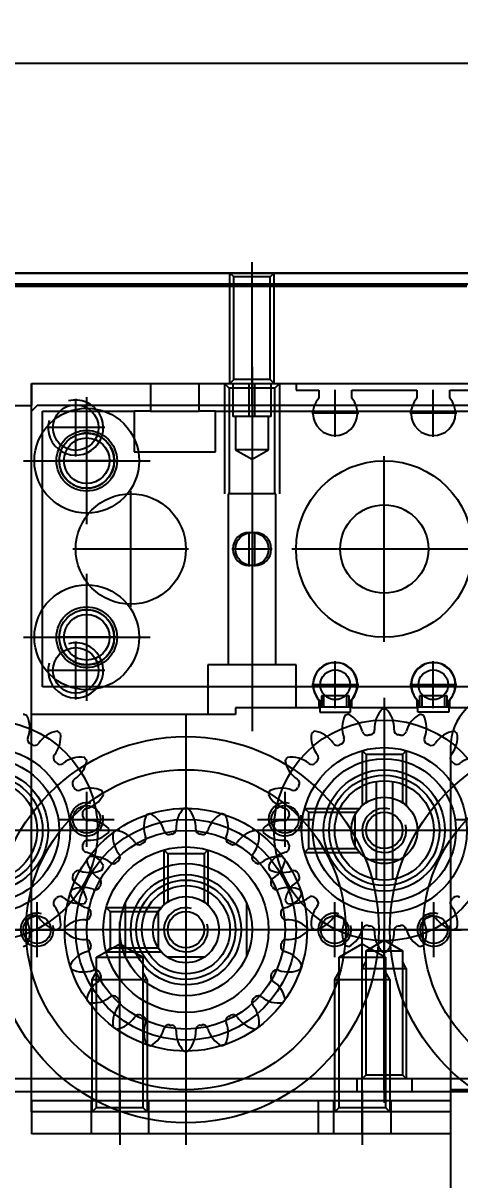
# Model space of a CAD drawing. Header units: inches. Extents: x 0 to 77285, y -118 to 40065.
# Drawn here: x 16352.9 to 16392.5, y 25987.4 to 26092.2 of the extents above; entities that cross this region are included whole.
import ezdxf

# ---------------------------------------------------------------- set-up
doc = ezdxf.new("R2010")
doc.units = ezdxf.units.IN
doc.header["$LTSCALE"] = 5
doc.header["$MEASUREMENT"] = 0
doc.layers.add('A', color=8, linetype='Continuous')
doc.styles.add('SCI', font='')
doc.styles.get('SCI').set_extended_font_data('Gulim')
doc.dimstyles.new('SCH', dxfattribs={"dimtxt": 2.5, "dimasz": 2, "dimexe": 1.25, "dimexo": 0.625, "dimtad": 1, "dimdec": 8, "dimtxsty": 'SCI', "dimcen": 2.5, "dimclrd": 4, "dimclre": 4, "dimclrt": 7, "dimadec": 8, "dimazin": 2, "dimtfac": 1, "dimtdec": 8, "dimtmove": 0, "dimatfit": 3, "dimfxl": 1, "dimarcsym": 0})

# ---------------------------------------------------------------- blocks, each defined once
blk = doc.blocks.new('A$Cc399747e')
h = blk.add_hatch()
h.set_pattern_fill('ANSI31', color=256, scale=4)
h.set_pattern_definition([(45, (8071.277, 63861.461), (-8.980256, 8.980256), [])])
h.paths.add_polyline_path([(891.8, 581), (491.8, 581), (491.8, 281), (891.8, 281)])
for p, q in [((891.8, 281), (891.8, 581)), ((891.8, 281), (891.8, 581)), ((899.8, 281), (899.8, 286)), ((915.8, 247), (915.8, 286)), ((921.8, 281), (921.8, 286)), ((891.8, 282), (891.8, 285)), ((891.8, 285), (929.8, 285)), ((897.2, 282), (897.2, 285)), ((899.8, 285), (899.8, 265.79)), ((902.4, 282), (902.4, 285)), ((903.8, 282), (903.8, 285)), ((919.2, 282), (919.2, 285)), ((921.8, 285), (921.8, 265.79)), ((924.4, 282), (924.4, 285)), ((929.8, 282), (929.8, 285)), ((891.8, 283), (929.8, 283)), ((891.8, 250), (891.8, 283)), ((891.8, 282), (929.8, 282)), ((897.7, 282.6), (897.3, 283)), ((897.3, 271), (897.3, 283)), ((901.9, 282.6), (897.7, 282.6)), ((897.7, 269), (897.7, 282.6)), ((897.8, 279), (897.8, 282.2)), ((902.3, 283), (901.9, 282.6)), ((901.9, 282.6), (901.9, 269)), ((902.3, 283), (902.3, 271)), ((919.7, 282.6), (919.3, 283)), ((919.3, 271), (919.3, 283)), ((923.9, 282.6), (919.7, 282.6)), ((919.7, 269), (919.7, 282.6)), ((924.3, 283), (923.9, 282.6)), ((923.9, 282.6), (923.9, 269)), ((924.3, 283), (924.3, 271)), ((929.8, 283), (929.8, 219.5)), ((491.8, 281), (891.8, 281)), ((491.8, 281), (891.8, 281)), ((895.3, 280), (895.3, 281.2)), ((900.3, 280), (900.3, 281.2)), ((915.8, 254.5), (915.8, 278.5)), ((897.3, 271), (897.7, 270.31)), ((902.3, 271), (897.3, 271)), ((902.3, 271), (901.9, 270.31)), ((919.3, 271), (919.7, 270.31)), ((924.3, 271), (919.3, 271)), ((924.3, 271), (923.9, 270.31)), ((897.8, 245.5), (897.8, 269.5)), ((899.8, 267.79), (897.7, 269)), ((901.9, 269), (897.7, 269)), ((901.9, 269), (899.8, 267.79)), ((910.3, 264.1), (910.3, 268.9)), ((914.14, 269), (917.45, 269)), ((923.03, 268.5), (918.03, 268.5)), ((918.38, 268.15), (918.03, 268.5)), ((921.8, 267.79), (919.7, 269)), ((923.9, 269), (919.7, 269)), ((921.3, 264.1), (921.3, 268.9)), ((923.9, 269), (921.8, 267.79)), ((923.03, 268.5), (922.68, 268.15)), ((918.3, 268.16), (918.3, 264.84)), ((918.38, 268.02), (918.38, 268.15)), ((922.68, 268.15), (918.38, 268.15)), ((922.68, 264.85), (922.68, 268.15)), ((860.3, 266.5), (899.3, 266.5)), ((867.8, 266.5), (891.8, 266.5)), ((896.3, 266.5), (935.3, 266.5)), ((903.8, 266.5), (927.8, 266.5)), ((913.8, 259.27), (913.8, 264.26)), ((914.15, 263.91), (913.8, 264.26)), ((917.45, 263.91), (917.8, 264.26)), ((917.8, 259.27), (917.8, 264.26)), ((918.38, 264.85), (918.03, 264.5)), ((923.03, 264.5), (918.03, 264.5)), ((918.38, 264.85), (918.38, 264.98)), ((922.68, 264.85), (918.38, 264.85)), ((923.03, 264.5), (922.68, 264.85)), ((914.15, 263.91), (914.28, 263.91)), ((914.15, 259.62), (914.15, 263.91)), ((917.32, 263.91), (917.45, 263.91)), ((917.45, 259.62), (917.45, 263.91)), ((897.8, 252), (897.8, 263)), ((897.05, 253.06), (897.05, 261.94)), ((898.55, 253.06), (898.55, 261.94)), ((899.22, 260.14), (896.37, 260.14)), ((905.03, 259.5), (900.03, 259.5)), ((900.38, 259.15), (900.03, 259.5)), ((900.38, 259.02), (900.38, 259.15)), ((904.68, 259.15), (900.38, 259.15)), ((900.44, 258.92), (900.44, 256.08)), ((905.03, 259.5), (904.68, 259.15)), ((904.68, 255.85), (904.68, 259.15)), ((913.8, 259.27), (914.15, 259.62)), ((914.15, 259.62), (917.45, 259.62)), ((917.8, 259.27), (917.45, 259.62)), ((885.8, 257.5), (909.8, 257.5)), ((892.3, 257.5), (903.3, 257.5)), ((921.8, 257.5), (945.8, 257.5)), ((928.3, 257.5), (939.3, 257.5)), ((900.38, 255.85), (900.03, 255.5)), ((900.38, 255.85), (900.38, 255.98)), ((904.68, 255.85), (900.38, 255.85)), ((905.03, 255.5), (904.68, 255.85)), ((895.8, 250.27), (895.8, 255.26)), ((896.15, 254.91), (895.8, 255.26)), ((896.15, 254.91), (896.28, 254.91)), ((896.15, 250.62), (896.15, 254.91)), ((899.32, 254.91), (899.45, 254.91)), ((899.45, 254.91), (899.8, 255.26)), ((899.45, 250.62), (899.45, 254.91)), ((899.8, 250.27), (899.8, 255.26)), ((905.03, 255.5), (900.03, 255.5)), ((895.8, 250.27), (896.15, 250.62)), ((896.15, 250.62), (899.45, 250.62)), ((899.8, 250.27), (899.45, 250.62)), ((909.8, 215.5), (909.8, 248.5)), ((889.3, 246.4), (891.85, 246.4)), ((891.85, 246.4), (891.85, 245.66)), ((891.95, 246.8), (894.75, 246.8)), ((891.95, 245.73), (891.95, 246.8)), ((893.35, 246.43), (893.35, 242.17)), ((894.75, 246.8), (894.75, 245.73)), ((894.85, 246.4), (900.75, 246.4)), ((894.85, 245.66), (894.85, 246.4)), ((900.75, 246.4), (900.75, 245.66)), ((900.85, 246.8), (900.85, 245.73)), ((903.65, 246.8), (900.85, 246.8)), ((902.25, 246.43), (902.25, 242.17)), ((903.65, 245.73), (903.65, 246.8)), ((903.75, 246.4), (911.3, 246.4)), ((903.75, 245.66), (903.75, 246.4)), ((905.8, 246.4), (905.8, 242.5)), ((911.3, 247), (929.8, 247)), ((911.3, 246.4), (911.3, 247)), ((913.8, 242.5), (913.8, 247)), ((929.8, 247), (929.8, 217)), ((894.75, 246.3), (891.95, 246.3)), ((892.1, 246.3), (892.1, 245.3)), ((892.1, 245.3), (894.6, 245.3)), ((892.3, 246.3), (892.3, 245.3)), ((894.4, 245.3), (894.4, 246.3)), ((894.6, 245.3), (894.6, 246.3)), ((903.65, 246.3), (900.85, 246.3)), ((901, 246.3), (901, 245.3)), ((901, 245.3), (903.5, 245.3)), ((901.2, 246.3), (901.2, 245.3)), ((903.3, 245.3), (903.3, 246.3)), ((903.5, 245.3), (903.5, 246.3)), ((924.8, 245.75), (924.8, 234.25)), ((925.8, 245.63), (925.8, 240.38)), ((868.81, 244.5), (891.33, 244.5)), ((891.22, 244.3), (895.47, 244.3)), ((891.33, 244.5), (891.36, 244.5)), ((891.36, 244.5), (895.34, 244.5)), ((895.34, 244.5), (895.36, 244.5)), ((895.36, 244.5), (900.23, 244.5)), ((900.12, 244.3), (904.37, 244.3)), ((900.23, 244.5), (900.26, 244.5)), ((900.26, 244.5), (904.24, 244.5)), ((904.24, 244.5), (904.26, 244.5)), ((904.26, 244.5), (928.8, 244.5)), ((928.8, 244.5), (928.8, 219.5)), ((905.8, 242.5), (913.8, 242.5)), ((907.65, 242.5), (907.65, 227)), ((911.95, 227), (911.95, 242.5)), ((923.17, 243), (928.42, 243)), ((924.8, 242.63), (924.8, 237.38)), ((897.8, 240.4), (897.8, 223.6)), ((930.55, 240), (919.05, 240)), ((922.17, 240), (927.42, 240)), ((920.8, 237.25), (920.8, 226.75)), ((909.55, 233.58), (909.55, 230.43)), ((909.55, 233.5), (910.05, 233.5)), ((910.05, 233.58), (910.05, 230.43)), ((889.4, 232), (906.2, 232)), ((907.97, 232), (911.62, 232)), ((915.55, 232), (926.05, 232)), ((910.05, 230.5), (909.55, 230.5)), ((924.8, 229.75), (924.8, 218.25)), ((907.3, 217), (907.3, 227)), ((907.65, 227), (911.95, 227)), ((907.73, 227), (907.73, 217.43)), ((911.86, 217.43), (911.86, 227)), ((912.3, 217), (912.3, 227)), ((924.8, 226.63), (924.8, 221.38)), ((909.8, 223.87), (908.3, 223)), ((911.3, 223), (909.8, 223.87)), ((930.55, 224), (919.05, 224)), ((922.17, 224), (927.42, 224)), ((925.8, 223.63), (925.8, 218.38)), ((908.3, 223), (911.3, 223)), ((908.3, 223), (908.3, 220)), ((911.3, 220), (911.3, 223)), ((913.1, 223.2), (913.1, 219.5)), ((920.5, 223.2), (913.1, 223.2)), ((920.5, 219.5), (920.5, 223.2)), ((893.35, 221.83), (893.35, 217.57)), ((902.25, 221.83), (902.25, 217.57)), ((923.17, 221), (928.42, 221)), ((891.33, 219.5), (882.5, 219.5)), ((891.22, 219.7), (895.47, 219.7)), ((895.36, 219.5), (891.33, 219.5)), ((900.23, 219.5), (895.36, 219.5)), ((900.12, 219.7), (904.37, 219.7)), ((904.26, 219.5), (900.23, 219.5)), ((913.1, 219.5), (904.26, 219.5)), ((908.05, 220), (908.05, 217)), ((908.05, 220), (911.55, 220)), ((909.55, 220), (909.55, 217)), ((910.05, 220), (910.05, 217)), ((911.55, 217), (911.55, 220)), ((913.1, 219.5), (914.6, 219.5)), ((919, 219.5), (914.6, 219.5)), ((914.6, 219.5), (914.6, 217)), ((919, 219.5), (920.5, 219.5)), ((919, 217), (919, 219.5)), ((928.8, 219.5), (920.5, 219.5)), ((929.3, 219), (929.8, 219.5)), ((866.3, 219), (929.3, 219)), ((891.85, 218.34), (891.85, 217.6)), ((894.85, 217.6), (894.85, 218.34)), ((900.75, 218.34), (900.75, 217.6)), ((903.75, 217.6), (903.75, 218.34)), ((909.8, 219), (909.8, 206)), ((942.8, 219), (929.8, 219)), ((929.8, 217), (929.8, 219)), ((929.8, 217), (865.8, 217)), ((891.85, 217.6), (889.8, 217.6)), ((900.75, 217.6), (894.85, 217.6)), ((905.8, 217.6), (903.75, 217.6)), ((905.8, 217), (905.8, 217.6)), ((914.6, 217), (905.8, 217)), ((907.73, 217.43), (907.3, 217)), ((907.73, 217.43), (911.86, 217.43)), ((907.8, 217), (907.8, 207)), ((907.8, 217), (908.15, 216.65)), ((911.8, 217), (911.45, 216.65)), ((911.8, 217), (911.8, 207)), ((912.3, 217), (911.86, 217.43)), ((929.8, 217), (919, 217)), ((908.15, 216.65), (911.45, 216.65)), ((908.15, 216.65), (908.15, 207.35)), ((911.45, 216.65), (911.45, 207.35)), ((1040.8, 208), (400.8, 208)), ((403.8, 208), (1037.8, 208)), ((942.8, 207), (852.8, 207)), ((852.8, 207), (942.8, 207)), ((908.15, 207.35), (907.8, 207)), ((908.15, 207.35), (911.45, 207.35)), ((911.45, 207.35), (911.8, 207)), ((400.8, 188), (1040.8, 188))]:
    blk.add_line(p, q)
at = {"ltscale": 3}
for p, q in [((213.79, 281.2), (1040.8, 281.2)), ((897.8, 281), (897.8, 266.45)), ((213.79, 280), (1040.8, 280)), ((213.79, 280), (1040.8, 280)), ((896.15, 279.65), (895.8, 280)), ((895.8, 270), (895.8, 280)), ((899.8, 280), (899.45, 279.65)), ((899.8, 280), (899.8, 270)), ((899.45, 279.65), (896.15, 279.65)), ((896.15, 268.4), (896.15, 279.65)), ((899.45, 279.65), (899.45, 268.4)), ((915.8, 253.5), (915.8, 279.5)), ((895.8, 270), (896.15, 269.39)), ((899.8, 270), (895.8, 270)), ((899.8, 270), (899.45, 269.39)), ((893.3, 269), (893.3, 264)), ((897.8, 267.45), (896.15, 268.4)), ((899.45, 268.4), (896.15, 268.4)), ((899.45, 268.4), (897.8, 267.45)), ((902.3, 269), (902.3, 264)), ((929.3, 269), (929.3, 264)), ((866.8, 266.5), (892.8, 266.5)), ((895.8, 266.5), (890.8, 266.5)), ((904.8, 266.5), (899.8, 266.5)), ((902.8, 266.5), (928.8, 266.5)), ((931.8, 266.5), (926.8, 266.5)), ((897.8, 250), (897.8, 265)), ((906.8, 259), (906.8, 254)), ((924.8, 259), (924.8, 254)), ((890.3, 257.5), (905.3, 257.5)), ((926.3, 257.5), (941.3, 257.5)), ((891.3, 256.5), (886.3, 256.5)), ((909.3, 256.5), (904.3, 256.5)), ((927.3, 256.5), (922.3, 256.5)), ((1040.8, 208), (243.8, 208)), ((890.3, 208.2), (1038.8, 208.2))]:
    blk.add_line(p, q, dxfattribs=at)
for centre, radius in [((879.8, 266.5), 17.5), ((915.8, 266.5), 17.5), ((879.8, 266.5), 14.5), ((915.8, 266.5), 14.5), ((915.8, 266.5), 10), ((915.8, 266.5), 7.5), ((915.8, 266.5), 6), ((915.8, 266.5), 5), ((915.8, 266.5), 4.5), ((915.8, 266.5), 4), ((915.8, 266.5), 3), ((915.8, 266.5), 3), ((897.8, 257.5), 10), ((915.8, 266.5), 1.65), ((933.8, 257.5), 10), ((897.8, 257.5), 7.5), ((933.8, 257.5), 7.5), ((897.8, 257.5), 5), ((933.8, 257.5), 5), ((897.8, 257.5), 4.5), ((897.8, 257.5), 4.5), ((933.8, 257.5), 4.5), ((933.8, 257.5), 4.5), ((897.8, 257.5), 3), ((897.8, 257.5), 3), ((897.8, 257.5), 1.65), ((893.35, 244.3), 1.35), ((902.25, 244.3), 1.35), ((924.8, 240), 4.75), ((925.8, 243), 2.07), ((924.8, 240), 2.75), ((924.8, 240), 2.5), ((924.8, 240), 2.07), ((897.8, 232), 8), ((897.8, 232), 8), ((920.8, 232), 5), ((897.8, 232), 4), ((909.8, 232), 1.5), ((924.8, 224), 4.75), ((924.8, 224), 2.75), ((924.8, 224), 2.5), ((924.8, 224), 2.07), ((925.8, 221), 2.07)]:
    blk.add_circle(centre, radius)
for centre, radius in [((915.8, 266.5), 11), ((915.8, 266.5), 9), ((893.3, 266.5), 1.25), ((902.3, 266.5), 1.25), ((929.3, 266.5), 1.25), ((897.8, 257.5), 6.5), ((933.8, 257.5), 6.5), ((897.8, 257.5), 5.5), ((933.8, 257.5), 5.5), ((906.8, 256.5), 1.25), ((924.8, 256.5), 1.25)]:
    blk.add_circle(centre, radius, dxfattribs=at)
for centre, radius, start, end in [((914.47, 275.8), 2.5, 153.8655, 201.1579), ((915.8, 266.5), 11, 108, 108.9494), ((915.8, 266.5), 11, 107.0506, 108), ((911.4, 274.81), 2.5, 14.8421, 62.1345), ((917.41, 275.76), 2.5, 135.8655, 183.1579), ((915.8, 266.5), 11, 90, 90.9494), ((915.8, 266.5), 11, 89.0506, 90), ((914.19, 275.76), 2.5, 356.8421, 44.1345), ((920.19, 274.81), 2.5, 117.8655, 165.1579), ((915.8, 266.5), 11, 72, 72.9494), ((915.8, 266.5), 11, 71.0506, 72), ((917.12, 275.8), 2.5, 338.8421, 26.1345), ((911.66, 274.94), 2.5, 171.8655, 219.1579), ((915.8, 266.5), 11, 126, 126.9494), ((915.8, 266.5), 11, 125.0506, 126), ((909.05, 273.04), 2.5, 32.8421, 80.1345), ((911.73, 274.74), 0.442, 296.289, 21.1579), ((914.25, 275.56), 0.442, 194.8421, 279.711), ((915.8, 266.5), 8.75, 99, 99.711), ((915.8, 266.5), 8.75, 98.289, 99), ((914.47, 275.6), 0.442, 278.289, 3.1579), ((917.12, 275.6), 0.442, 176.8421, 261.711), ((915.8, 266.5), 8.75, 81, 81.711), ((915.8, 266.5), 8.75, 80.289, 81), ((917.35, 275.56), 0.442, 260.289, 345.1579), ((919.87, 274.74), 0.442, 158.8421, 243.711), ((922.54, 273.04), 2.5, 99.8655, 147.1579), ((919.93, 274.94), 2.5, 320.8421, 8.1345), ((915.8, 266.5), 11, 54, 54.9494), ((915.8, 266.5), 11, 53.0506, 54), ((911.52, 274.64), 0.442, 212.8421, 297.711), ((915.8, 266.5), 8.75, 117, 117.711), ((915.8, 266.5), 8.75, 116.289, 117), ((915.8, 266.5), 8.75, 63, 63.711), ((915.8, 266.5), 8.75, 62.289, 63), ((920.07, 274.64), 0.442, 242.289, 327.1579), ((915.8, 266.5), 11, 144, 144.9494), ((909.26, 273.25), 2.5, 189.8655, 237.1579), ((915.8, 266.5), 11, 143.0506, 144), ((907.36, 270.64), 2.5, 50.8421, 98.1345), ((909.22, 272.92), 0.442, 230.8421, 315.711), ((915.8, 266.5), 8.75, 135, 135.711), ((915.8, 266.5), 8.75, 134.289, 135), ((909.38, 273.08), 0.442, 314.289, 39.1579), ((922.22, 273.08), 0.442, 140.8421, 225.711), ((915.8, 266.5), 8.75, 45, 45.711), ((915.8, 266.5), 8.75, 44.289, 45), ((922.38, 272.92), 0.442, 224.289, 309.1579), ((924.23, 270.64), 2.5, 81.8655, 129.1579), ((922.34, 273.25), 2.5, 302.8421, 350.1345), ((915.8, 266.5), 11, 36, 36.9494), ((915.8, 266.5), 11, 35.0506, 36), ((907.66, 270.77), 0.442, 332.289, 57.1579), ((915.8, 266.5), 8.75, 153, 153.711), ((915.8, 266.5), 8.75, 152.289, 153), ((923.93, 270.77), 0.442, 122.8421, 207.711), ((915.8, 266.5), 8.75, 27, 27.711), ((915.8, 266.5), 8.75, 26.289, 27), ((915.8, 266.5), 11, 162, 162.9494), ((907.49, 270.89), 2.5, 207.8655, 255.1579), ((915.8, 266.5), 11, 161.0506, 162), ((906.49, 267.83), 2.5, 68.8421, 116.1345), ((907.56, 270.57), 0.442, 248.8421, 333.711), ((924.04, 270.57), 0.442, 206.289, 291.1579), ((925.1, 267.83), 2.5, 63.8655, 111.1579), ((924.1, 270.89), 2.5, 284.8421, 332.1345), ((915.8, 266.5), 11, 18, 18.9494), ((915.8, 266.5), 11, 17.0506, 18), ((899.41, 266.76), 2.5, 135.8655, 183.1579), ((897.8, 257.5), 11, 90, 90.9494), ((897.8, 257.5), 11, 89.0506, 90), ((896.19, 266.76), 2.5, 356.8421, 44.1345), ((906.74, 268.05), 0.442, 350.289, 75.1579), ((915.8, 266.5), 2, 255, 195), ((924.86, 268.05), 0.442, 104.8421, 189.711), ((896.47, 266.8), 2.5, 153.8655, 201.1579), ((897.8, 257.5), 11, 108, 108.9494), ((897.8, 257.5), 11, 107.0506, 108), ((893.4, 265.81), 2.5, 14.8421, 62.1345), ((902.19, 265.81), 2.5, 117.8655, 165.1579), ((897.8, 257.5), 11, 72, 72.9494), ((897.8, 257.5), 11, 71.0506, 72), ((899.12, 266.8), 2.5, 338.8421, 26.1345), ((906.54, 264.89), 2.5, 86.8421, 134.1345), ((906.7, 267.83), 0.442, 266.8421, 351.711), ((915.8, 266.5), 8.75, 171, 171.711), ((915.8, 266.5), 8.75, 170.289, 171), ((915.8, 266.5), 8.75, 9, 9.711), ((915.8, 266.5), 8.75, 8.289, 9), ((924.89, 267.83), 0.442, 188.289, 273.1579), ((925.05, 264.89), 2.5, 45.8655, 93.1579), ((932.47, 266.8), 2.5, 153.8655, 201.1579), ((933.8, 257.5), 11, 108, 108.9494), ((933.8, 257.5), 11, 107.0506, 108), ((893.66, 265.94), 2.5, 171.8655, 219.1579), ((897.8, 257.5), 11, 126, 126.9494), ((897.8, 257.5), 11, 125.0506, 126), ((891.05, 264.04), 2.5, 32.8421, 80.1345), ((896.25, 266.56), 0.442, 194.8421, 279.711), ((896.47, 266.6), 0.442, 278.289, 3.1579), ((899.12, 266.6), 0.442, 176.8421, 261.711), ((899.35, 266.56), 0.442, 260.289, 345.1579), ((904.54, 264.04), 2.5, 99.8655, 147.1579), ((901.93, 265.94), 2.5, 320.8421, 8.1345), ((897.8, 257.5), 11, 54, 54.9494), ((897.8, 257.5), 11, 53.0506, 54), ((915.8, 266.5), 11, 179.0506, 180), ((915.8, 266.5), 11, 180, 180.9494), ((906.54, 268.11), 2.5, 225.8655, 273.1579), ((925.05, 268.11), 2.5, 266.8421, 314.1345), ((915.8, 266.5), 11, 360, 0.9494), ((915.8, 266.5), 11, 359.0506, 0), ((929.66, 265.94), 2.5, 171.8655, 219.1579), ((933.8, 257.5), 11, 126, 126.9494), ((933.8, 257.5), 11, 125.0506, 126), ((927.05, 264.04), 2.5, 32.8421, 80.1345), ((893.52, 265.64), 0.442, 212.8421, 297.711), ((897.8, 257.5), 8.75, 117, 117.711), ((897.8, 257.5), 8.75, 116.289, 117), ((893.73, 265.74), 0.442, 296.289, 21.1579), ((897.8, 257.5), 8.75, 99, 99.711), ((897.8, 257.5), 8.75, 98.289, 99), ((897.8, 257.5), 8.75, 81, 81.711), ((897.8, 257.5), 8.75, 80.289, 81), ((901.87, 265.74), 0.442, 158.8421, 243.711), ((897.8, 257.5), 8.75, 63, 63.711), ((897.8, 257.5), 8.75, 62.289, 63), ((902.07, 265.64), 0.442, 242.289, 327.1579), ((906.7, 265.17), 0.442, 8.289, 93.1579), ((915.8, 266.5), 8.75, 188.289, 189), ((915.8, 266.5), 8.75, 351, 351.711), ((924.89, 265.17), 0.442, 86.8421, 171.711), ((929.52, 265.64), 0.442, 212.8421, 297.711), ((933.8, 257.5), 8.75, 117, 117.711), ((933.8, 257.5), 8.75, 116.289, 117), ((929.73, 265.74), 0.442, 296.289, 21.1579), ((891.38, 264.08), 0.442, 314.289, 39.1579), ((904.22, 264.08), 0.442, 140.8421, 225.711), ((907.49, 262.11), 2.5, 104.8421, 152.1345), ((906.74, 264.95), 0.442, 284.8421, 9.711), ((915.8, 266.5), 8.75, 189, 189.711), ((915.8, 266.5), 8.75, 350.289, 351), ((924.86, 264.95), 0.442, 170.289, 255.1579), ((924.1, 262.11), 2.5, 27.8655, 75.1579), ((927.38, 264.08), 0.442, 314.289, 39.1579), ((891.22, 263.92), 0.442, 230.8421, 315.711), ((897.8, 257.5), 8.75, 135, 135.711), ((897.8, 257.5), 8.75, 134.289, 135), ((897.8, 257.5), 8.75, 45, 45.711), ((897.8, 257.5), 8.75, 44.289, 45), ((904.38, 263.92), 0.442, 224.289, 309.1579), ((906.23, 261.64), 2.5, 81.8655, 129.1579), ((915.8, 266.5), 11, 197.0506, 198), ((915.8, 266.5), 11, 198, 198.9494), ((904.34, 264.25), 2.5, 302.8421, 350.1345), ((897.8, 257.5), 11, 36, 36.9494), ((897.8, 257.5), 11, 35.0506, 36), ((933.8, 257.5), 11, 144, 144.9494), ((927.26, 264.25), 2.5, 189.8655, 237.1579), ((933.8, 257.5), 11, 143.0506, 144), ((925.36, 261.64), 2.5, 50.8421, 98.1345), ((915.8, 266.5), 11, 341.0506, 342), ((915.8, 266.5), 11, 342, 342.9494), ((927.22, 263.92), 0.442, 230.8421, 315.711), ((933.8, 257.5), 8.75, 135, 135.711), ((933.8, 257.5), 8.75, 134.289, 135), ((906.49, 265.17), 2.5, 243.8655, 291.1579), ((905.93, 261.77), 0.442, 122.8421, 207.711), ((907.56, 262.43), 0.442, 26.289, 111.1579), ((907.66, 262.23), 0.442, 302.8421, 27.711), ((915.8, 266.5), 8.75, 206.289, 207), ((915.8, 266.5), 8.75, 207, 207.711), ((923.93, 262.23), 0.442, 152.289, 237.1579), ((915.8, 266.5), 8.75, 332.289, 333), ((915.8, 266.5), 8.75, 333, 333.711), ((924.04, 262.43), 0.442, 68.8421, 153.711), ((925.1, 265.17), 2.5, 248.8421, 296.1345), ((925.66, 261.77), 0.442, 332.289, 57.1579), ((897.8, 257.5), 8.75, 27, 27.711), ((897.8, 257.5), 8.75, 26.289, 27), ((906.04, 261.57), 0.442, 206.289, 291.1579), ((907.1, 258.83), 2.5, 63.8655, 111.1579), ((909.26, 259.75), 2.5, 122.8421, 170.1345), ((897.8, 257.5), 11, 18, 18.9494), ((933.8, 257.5), 11, 161.0506, 162), ((924.49, 258.83), 2.5, 68.8421, 116.1345), ((922.34, 259.75), 2.5, 9.8655, 57.1579), ((925.56, 261.57), 0.442, 248.8421, 333.711), ((933.8, 257.5), 8.75, 153, 153.711), ((933.8, 257.5), 8.75, 152.289, 153), ((906.1, 261.89), 2.5, 284.8421, 332.1345), ((915.8, 266.5), 11, 215.0506, 216), ((915.8, 266.5), 11, 216, 216.9494), ((907.36, 262.36), 2.5, 261.8655, 309.1579), ((897.8, 257.5), 11, 17.0506, 18), ((909.22, 260.08), 0.442, 44.289, 129.1579), ((915.8, 266.5), 8.75, 224.289, 225), ((915.8, 266.5), 8.75, 225, 225.711), ((909.38, 259.92), 0.442, 320.8421, 45.711), ((922.22, 259.92), 0.442, 134.289, 219.1579), ((915.8, 266.5), 8.75, 314.289, 315), ((915.8, 266.5), 8.75, 315, 315.711), ((922.38, 260.08), 0.442, 50.8421, 135.711), ((924.23, 262.36), 2.5, 230.8421, 278.1345), ((933.8, 257.5), 11, 162, 162.9494), ((925.49, 261.89), 2.5, 207.8655, 255.1579), ((915.8, 266.5), 11, 323.0506, 324), ((915.8, 266.5), 11, 324, 324.9494), ((897.8, 257.5), 2, 255, 195), ((906.86, 259.05), 0.442, 104.8421, 189.711), ((897.8, 257.5), 8.75, 9, 9.711), ((911.66, 258.06), 2.5, 140.8421, 188.1345), ((919.93, 258.06), 2.5, 351.8655, 39.1579), ((924.74, 259.05), 0.442, 350.289, 75.1579), ((933.8, 257.5), 8.75, 170.289, 171), ((897.8, 257.5), 8.75, 8.289, 9), ((906.89, 258.83), 0.442, 188.289, 273.1579), ((907.05, 255.89), 2.5, 45.8655, 93.1579), ((909.05, 259.96), 2.5, 279.8655, 327.1579), ((911.52, 258.36), 0.442, 62.289, 147.1579), ((915.8, 266.5), 8.75, 242.289, 243), ((915.8, 266.5), 8.75, 243, 243.711), ((911.73, 258.26), 0.442, 338.8421, 63.711), ((914.47, 257.2), 2.5, 158.8421, 206.1345), ((914.25, 257.44), 0.442, 80.289, 165.1579), ((915.8, 266.5), 8.75, 260.289, 261), ((915.8, 266.5), 8.75, 261, 261.711), ((915.8, 266.5), 8.75, 278.289, 279), ((915.8, 266.5), 8.75, 279, 279.711), ((917.35, 257.44), 0.442, 14.8421, 99.711), ((917.12, 257.2), 2.5, 333.8655, 21.1579), ((919.87, 258.26), 0.442, 116.289, 201.1579), ((915.8, 266.5), 8.75, 296.289, 297), ((915.8, 266.5), 8.75, 297, 297.711), ((920.07, 258.36), 0.442, 32.8421, 117.711), ((922.54, 259.96), 2.5, 212.8421, 260.1345), ((924.54, 255.89), 2.5, 86.8421, 134.1345), ((924.7, 258.83), 0.442, 266.8421, 351.711), ((933.8, 257.5), 8.75, 171, 171.711), ((907.05, 259.11), 2.5, 266.8421, 314.1345), ((897.8, 257.5), 11, 360, 0.9494), ((897.8, 257.5), 11, 359.0506, 0), ((915.8, 266.5), 11, 233.0506, 234), ((915.8, 266.5), 11, 234, 234.9494), ((911.4, 258.19), 2.5, 297.8655, 345.1579), ((914.47, 257.4), 0.442, 356.8421, 81.711), ((917.41, 257.24), 2.5, 176.8421, 224.1345), ((914.19, 257.24), 2.5, 315.8655, 3.1579), ((917.12, 257.4), 0.442, 98.289, 183.1579), ((920.19, 258.19), 2.5, 194.8421, 242.1345), ((915.8, 266.5), 11, 305.0506, 306), ((915.8, 266.5), 11, 306, 306.9494), ((933.8, 257.5), 11, 179.0506, 180), ((933.8, 257.5), 11, 180, 180.9494), ((924.54, 259.11), 2.5, 225.8655, 273.1579), ((897.8, 257.5), 8.75, 350.289, 351), ((906.86, 255.95), 0.442, 170.289, 255.1579), ((897.8, 257.5), 8.75, 351, 351.711), ((906.89, 256.17), 0.442, 86.8421, 171.711), ((915.8, 266.5), 11, 251.0506, 252), ((915.8, 266.5), 11, 252, 252.9494), ((915.8, 266.5), 11, 287.0506, 288), ((915.8, 266.5), 11, 288, 288.9494), ((924.7, 256.17), 0.442, 8.289, 93.1579), ((924.74, 255.95), 0.442, 284.8421, 9.711), ((933.8, 257.5), 8.75, 188.289, 189), ((933.8, 257.5), 8.75, 189, 189.711), ((906.1, 253.11), 2.5, 27.8655, 75.1579), ((915.8, 266.5), 11, 269.0506, 270), ((915.8, 266.5), 11, 270, 270.9494), ((925.49, 253.11), 2.5, 104.8421, 152.1345), ((906.04, 253.43), 0.442, 68.8421, 153.711), ((907.1, 256.17), 2.5, 248.8421, 296.1345), ((897.8, 257.5), 11, 341.0506, 342), ((897.8, 257.5), 11, 342, 342.9494), ((933.8, 257.5), 11, 197.0506, 198), ((933.8, 257.5), 11, 198, 198.9494), ((924.49, 256.17), 2.5, 243.8655, 291.1579), ((925.56, 253.43), 0.442, 26.289, 111.1579), ((905.93, 253.23), 0.442, 152.289, 237.1579), ((897.8, 257.5), 8.75, 332.289, 333), ((897.8, 257.5), 8.75, 333, 333.711), ((904.34, 250.75), 2.5, 9.8655, 57.1579), ((927.26, 250.75), 2.5, 122.8421, 170.1345), ((925.66, 253.23), 0.442, 302.8421, 27.711), ((933.8, 257.5), 8.75, 206.289, 207), ((933.8, 257.5), 8.75, 207, 207.711), ((889.36, 253.36), 2.5, 261.8655, 309.1579), ((891.22, 251.08), 0.442, 44.289, 129.1579), ((893.66, 249.06), 2.5, 140.8421, 188.1345), ((897.8, 257.5), 8.75, 224.289, 225), ((897.8, 257.5), 8.75, 225, 225.711), ((891.38, 250.92), 0.442, 320.8421, 45.711), ((904.22, 250.92), 0.442, 134.289, 219.1579), ((901.93, 249.06), 2.5, 351.8655, 39.1579), ((897.8, 257.5), 8.75, 314.289, 315), ((897.8, 257.5), 8.75, 315, 315.711), ((904.38, 251.08), 0.442, 50.8421, 135.711), ((906.23, 253.36), 2.5, 230.8421, 278.1345), ((897.8, 257.5), 11, 323.0506, 324), ((897.8, 257.5), 11, 324, 324.9494), ((933.8, 257.5), 11, 215.0506, 216), ((933.8, 257.5), 11, 216, 216.9494), ((925.36, 253.36), 2.5, 261.8655, 309.1579), ((927.22, 251.08), 0.442, 44.289, 129.1579), ((929.66, 249.06), 2.5, 140.8421, 188.1345), ((933.8, 257.5), 8.75, 224.289, 225), ((933.8, 257.5), 8.75, 225, 225.711), ((927.38, 250.92), 0.442, 320.8421, 45.711), ((886.8, 250), 5, 270, 0), ((891.05, 250.96), 2.5, 279.8655, 327.1579), ((893.52, 249.36), 0.442, 62.289, 147.1579), ((897.8, 257.5), 8.75, 242.289, 243), ((897.8, 257.5), 8.75, 243, 243.711), ((893.73, 249.26), 0.442, 338.8421, 63.711), ((901.87, 249.26), 0.442, 116.289, 201.1579), ((897.8, 257.5), 8.75, 296.289, 297), ((897.8, 257.5), 8.75, 297, 297.711), ((902.07, 249.36), 0.442, 32.8421, 117.711), ((904.54, 250.96), 2.5, 212.8421, 260.1345), ((927.05, 250.96), 2.5, 279.8655, 327.1579), ((929.52, 249.36), 0.442, 62.289, 147.1579), ((933.8, 257.5), 8.75, 242.289, 243), ((933.8, 257.5), 8.75, 243, 243.711), ((929.73, 249.26), 0.442, 338.8421, 63.711), ((897.8, 257.5), 11, 233.0506, 234), ((897.8, 257.5), 11, 234, 234.9494), ((896.47, 248.2), 2.5, 158.8421, 206.1345), ((893.4, 249.19), 2.5, 297.8655, 345.1579), ((896.25, 248.44), 0.442, 80.289, 165.1579), ((897.8, 257.5), 8.75, 260.289, 261), ((897.8, 257.5), 8.75, 261, 261.711), ((896.47, 248.4), 0.442, 356.8421, 81.711), ((899.12, 248.4), 0.442, 98.289, 183.1579), ((897.8, 257.5), 8.75, 278.289, 279), ((897.8, 257.5), 8.75, 279, 279.711), ((899.35, 248.44), 0.442, 14.8421, 99.711), ((902.19, 249.19), 2.5, 194.8421, 242.1345), ((899.12, 248.2), 2.5, 333.8655, 21.1579), ((897.8, 257.5), 11, 305.0506, 306), ((897.8, 257.5), 11, 306, 306.9494), ((933.8, 257.5), 11, 233.0506, 234), ((933.8, 257.5), 11, 234, 234.9494), ((932.47, 248.2), 2.5, 158.8421, 206.1345), ((899.41, 248.24), 2.5, 176.8421, 224.1345), ((896.19, 248.24), 2.5, 315.8655, 3.1579), ((897.8, 257.5), 11, 251.0506, 252), ((897.8, 257.5), 11, 252, 252.9494), ((897.8, 257.5), 11, 269.0506, 270), ((897.8, 257.5), 11, 270, 270.9494), ((897.8, 257.5), 11, 287.0506, 288), ((897.8, 257.5), 11, 288, 288.9494), ((933.8, 257.5), 11, 251.0506, 252), ((933.8, 257.5), 11, 252, 252.9494), ((893.35, 244.3), 2.03, 137.7946, 42.2054), ((893.35, 244.3), 2, 134.427, 45.573), ((902.25, 244.3), 2.03, 137.7946, 42.2054), ((902.25, 244.3), 2, 134.427, 45.573), ((925.8, 243), 2.5, 345, 285), ((924.8, 240), 2.5, 345, 285), ((909.55, 232), 1.5, 90, 270), ((910.05, 232), 1.5, 270, 90), ((924.8, 224), 2.5, 345, 285), ((925.8, 221), 2.5, 345, 285), ((893.35, 219.7), 2.02, 317.7946, 222.2054), ((902.25, 219.7), 2.02, 317.7946, 222.2054)]:
    blk.add_arc(centre, radius, start, end)
for centre in [(893.3, 266.5), (902.3, 266.5), (929.3, 266.5), (906.8, 256.5), (924.8, 256.5)]:
    blk.add_arc(centre, 1.5, 255, 195, dxfattribs=at)
blk = doc.blocks.new('*D366')
at = {"color": 4, "lineweight": -2, "transparency": 16777216}
for p, q in [((12554.65, 23925.55), (12554.65, 28076.14)), ((17979.65, 23925.05), (17979.65, 28076.14)), ((12714.65, 27976.14), (17819.65, 27976.14))]:
    blk.add_line(p, q, dxfattribs=at)
at = {"color": 4, "transparency": 16777216}
for points in [[(12714.65, 28002.81), (12714.65, 27949.48), (12554.65, 27976.14)], [(17819.65, 28002.81), (17819.65, 27949.48), (17979.65, 27976.14)]]:
    blk.add_solid(points, dxfattribs=at)
at = {"layer": 'Defpoints', "color": 0, "transparency": 16777216}
for p in [(17979.65, 27976.14), (12554.65, 23875.55), (17979.65, 23875.05)]:
    blk.add_point(p, dxfattribs=at)
at = {"color": 7, "transparency": 16777216, "insert": (15267.15, 28128.81), "char_height": 200, "attachment_point": 5, "style": 'SCI'}
blk.add_mtext('5425', dxfattribs=at)
blk = doc.blocks.new('*D367')
at = {"color": 4, "lineweight": -2, "transparency": 16777216}
for p, q in [((12554.65, 23925.55), (12554.65, 29140.68)), ((21064.65, 23433.05), (21064.65, 29140.68)), ((12714.65, 29040.68), (20904.65, 29040.68))]:
    blk.add_line(p, q, dxfattribs=at)
at = {"color": 4, "transparency": 16777216}
for points in [[(12714.65, 29067.34), (12714.65, 29014.01), (12554.65, 29040.68)], [(20904.65, 29067.34), (20904.65, 29014.01), (21064.65, 29040.68)]]:
    blk.add_solid(points, dxfattribs=at)
at = {"layer": 'Defpoints', "color": 0, "transparency": 16777216}
for p in [(21064.65, 29040.68), (12554.65, 23875.55), (21064.65, 23383.05)]:
    blk.add_point(p, dxfattribs=at)
at = {"color": 7, "transparency": 16777216, "insert": (16809.65, 29193.47), "char_height": 200, "attachment_point": 5, "style": 'SCI'}
blk.add_mtext('8510', dxfattribs=at)
blk = doc.blocks.new('*D374')
at = {"color": 4, "lineweight": -2, "transparency": 16777216}
for p, q in [((12554.65, 23925.55), (12554.65, 30215.88)), ((37924.65, 23433.05), (37924.65, 30215.88)), ((12714.65, 30115.88), (37764.65, 30115.88))]:
    blk.add_line(p, q, dxfattribs=at)
at = {"color": 4, "transparency": 16777216}
for points in [[(12714.65, 30142.54), (12714.65, 30089.21), (12554.65, 30115.88)], [(37764.65, 30142.54), (37764.65, 30089.21), (37924.65, 30115.88)]]:
    blk.add_solid(points, dxfattribs=at)
at = {"layer": 'Defpoints', "color": 0, "transparency": 16777216}
for p in [(37924.65, 30115.88), (12554.65, 23875.55), (37924.65, 23383.05)]:
    blk.add_point(p, dxfattribs=at)
at = {"color": 7, "transparency": 16777216, "insert": (25239.65, 30268.54), "char_height": 200, "attachment_point": 5, "style": 'SCI'}
blk.add_mtext('25370', dxfattribs=at)

msp = doc.modelspace()

# ---------------------------------------------------------------- block references
at = {"layer": 'A', "rotation": 180}
msp.add_blockref('A$Cc399747e', (17283.44187244, 26276.55060516), dxfattribs=at)

# ---------------------------------------------------------------- dimensions: what is measured, and where the dimension line sits
for base, p2, picture, middle in [((37924.649780898, 30115.8761734788), (37924.649780898, 23383.0504762948), '*D374', (25239.649780898, 30268.5392893244)), ((21064.649780898, 29040.6754827387), (21064.649780898, 23383.0504762948), '*D367', (16809.649780898, 29193.4717543765)), ((17979.649780898, 27976.1433020648), (17979.649780898, 23875.0504762948), '*D366', (15267.149780898, 28128.8064179103))]:
    dim = msp.add_linear_dim(base=base, p1=(12554.649780898, 23875.5504762968), p2=p2, dimstyle='SCH', override={"dimscale": 80})
    dim.commit()
    dim.dimension.update_dxf_attribs({"geometry": picture, "text_midpoint": middle})

doc.saveas('drawing.dxf')
